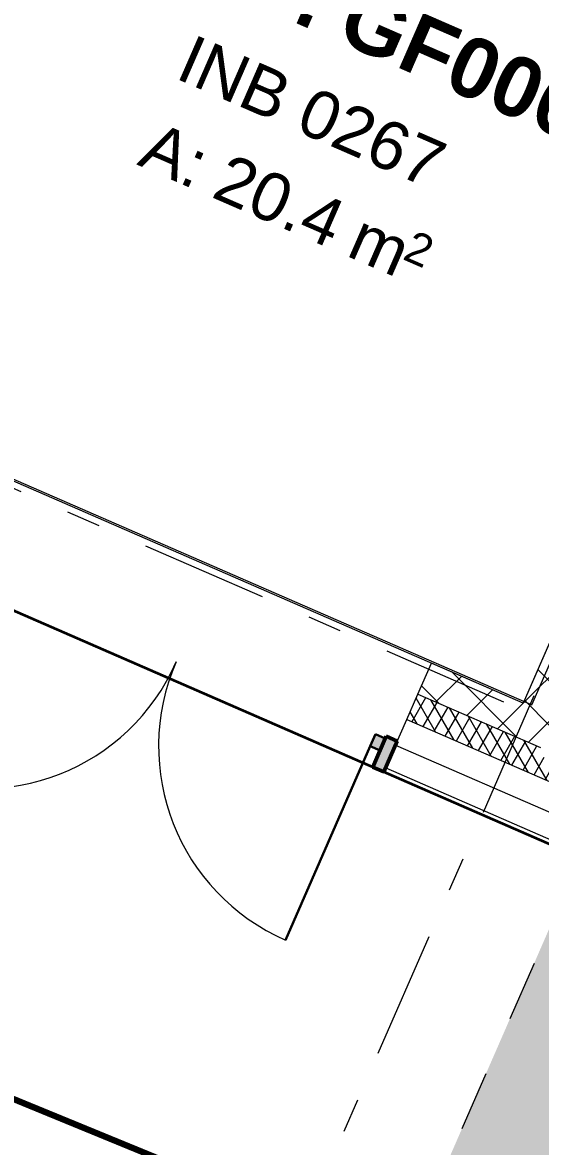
# Model space of a CAD drawing. Header units: millimetres. Extents: x -99530 to 90294, y -97212 to 56397.
# Drawn here: x 42310 to 44463, y -20880 to -16206 of the extents above; entities that cross this region are included whole.
import ezdxf
from ezdxf.enums import TextEntityAlignment as Align

# ---------------------------------------------------------------- set-up
doc = ezdxf.new("R2010")
doc.units = ezdxf.units.MM
doc.header["$MEASUREMENT"] = 0
doc.linetypes.add('2-0_5', pattern=[500, 250, -250])
doc.linetypes.add('Double Dashed', pattern=[1093.611073, 529.166651, -211.666656, 141.111112, -211.666656])
for name, color, linetype in [('A-05-M_Gross_Int_Circulation', 7, 'Continuous'), ('A-15-MG_Structural_Grid', 7, 'Continuous'), ('A-20-M_Floor_Slab', 7, 'Continuous'), ('A-25-M_Curtain_Wall', 7, 'Continuous'), ('A-25-M_Wall_Ext_Existing_HUB', 7, 'Continuous'), ('ArchiCAD Doors', 7, 'Continuous'), ('New_A-20-M_Hard_Landscape', 7, 'Continuous')]:
    doc.layers.add(name, color=color, linetype=linetype)
for name, color, linetype, lineweight, true_color in [('A-05-M_Gross_Int_Circulation_Pen_No__74', 7, 'Continuous', 20, 0x606060), ('A-15-MG_Structural_Grid_Pen_No__163', 7, 'Continuous', 0, 0x750077), ('A-20-M_Hard_Landscape-Phase 1_Pen_No__248', 7, 'Continuous', 158, 0xe8dc01), ('A-20-M_Hard_Landscape-Phase 2_Pen_No__148', 7, 'Continuous', 0, 0x444444), ('A-25-M_Curtain_Wall_Pen_No__144', 7, 'Continuous', 0, 0xc8c8c8), ('A-25-M_Curtain_Wall_Pen_No__27', 7, 'Continuous', 50, 0x2a2a2a), ('A-25-M_Wall_Ext_Existing_HUB_Pen_No__107', 7, 'Continuous', 15, 0xa6a6a6), ('ArchiCAD Doors_Pen_No__103', 7, 'Continuous', 15, 0xa6a6a6), ('ArchiCAD Doors_Pen_No__43', 7, 'Continuous', 30, 0x444444), ('ArchiCAD Doors_Pen_No__63', 7, 'Continuous', 20, 0x606060), ('New_A-20-M_Hard_Landscape-Phase 1_Pen_No__102', 7, 'Continuous', 15, 0xcccccc), ('New_A-20-M_Hard_Landscape_Pen_No__53', 7, 'Continuous', 35, 0x444444)]:
    doc.layers.add(name, color=color, linetype=linetype, lineweight=lineweight, true_color=true_color)
for name, color, linetype, lineweight in [('A-20-M_Floor_Slab_Pen_No__89', 8, 'Continuous', 20), ('A-25-M_Wall_Ext_Existing_HUB_Pen_No__1', 7, 'Continuous', 13), ('ArchiCAD Doors_Pen_No__1', 7, 'Continuous', 13), ('ArchiCAD Zone Stamps_Pen_No__9', 7, 'Continuous', 13)]:
    doc.layers.add(name, color=color, linetype=linetype, lineweight=lineweight)
doc.styles.add('GENERATED_STYLE_1', font='')
doc.styles.add('GENERATED_STYLE_3', font='')
doc.styles.add('GENERATED_STYLE_4', font='')
doc.styles.get('GENERATED_STYLE_1').set_extended_font_data('Arial', bold=True)
doc.styles.get('GENERATED_STYLE_3').set_extended_font_data('Arial')
doc.styles.get('GENERATED_STYLE_4').set_extended_font_data('Swis721 BT')
doc.linetypes.add('GAS_UNDERGROUND', pattern='A,0,[3,EC-MA-00-GF-DR-A-00362 Phase 2 Central Wing Ground Floor GA-S2-P161.Shx,S=1.746032,R=0,X=0,Y=0],-320,0', length=320)
pattern_1 = [(45, (0, 0), (-91.92388, 91.92388), []), (135, (0, 0), (91.92388, 91.92388), [])]

# ---------------------------------------------------------------- blocks, each defined once
blk = doc.blocks.new('Stair 02_INB 0267_77_1', base_point=(43661.1, -16711.8))
at = {"layer": 'A-05-M_Gross_Int_Circulation_Pen_No__74', "linetype": 'Continuous'}
for p, q in [((44426.2, -19044.3), (47132.5, -12838)), ((41587, -17806.1), (44426.2, -19044.3))]:
    blk.add_line(p, q, dxfattribs=at)
at = {"layer": 'ArchiCAD Zone Stamps_Pen_No__9'}
for tag, height, style, p in [('ROOM_NAME', 250, 'GENERATED_STYLE_1', (43395.6, -15399.6)), ('zoneNameLine2', 250, 'GENERATED_STYLE_1', (43207.1, -15831.7)), ('ROOM_NUMBER', 200, 'GENERATED_STYLE_3', (43018.7, -16252.4)), ('measuredAreaCode', 200, 'GENERATED_STYLE_3', (42861.7, -16612.5)), ('ROOM_HOLES_PRM', 200, 'GENERATED_STYLE_3', (43169.1, -16746.6)), ('DUMMY_649', 200, 'GENERATED_STYLE_3', (43658.4, -16959.9)), ('DUMMY_650', 133.3, 'GENERATED_STYLE_3', (43937.7, -17066.5))]:
    blk.add_attdef(tag, text='', height=height, rotation=336.4404, dxfattribs=dict(at, style=style)).set_placement(p, align=Align.TOP_LEFT)
blk = doc.blocks.new('Mesh_11_1', base_point=(38476.3, -27090.5))
at = {"layer": 'New_A-20-M_Hard_Landscape_Pen_No__53', "linetype": 'Continuous', "flags": 128}
blk.add_lwpolyline([(38476.3, -27090.5), (40855.5, -28127.9), (42533.2, -24280.4), (53914.5, -29243.2), (51117.7, -35657.3), (53409.3, -36656.6), (56206.1, -30242.5), (63081, -33240.3), (59936.1, -40452.4, 0.120293), (62768.8, -40737.8, 0.15737), (66086.8, -39130, 0.078126), (67217.3, -37647.5), (69310.3, -32902.5), (61088.4, -29317.3), (60827.6, -29915.3), (42605.5, -21969.6), (42885.3, -21327.9), (48200.1, -23645.4), (49082.7, -21621.3), (41987.2, -18527.4), (41187.8, -20360.7), (40975.7, -20847.2), (41163.1, -20928.9)], format="xyb", close=True, dxfattribs=at)
blk = doc.blocks.new('Slab_36_1', base_point=(376.7, -362.2))
at = {"layer": 'A-20-M_Floor_Slab_Pen_No__89', "linetype": 'Continuous', "flags": 128}
blk.add_lwpolyline([(376.7, -362.2), (7790.9, 6537.3), (7705.8, 6629.2), (10938.2, 9637.2), (15227.2, 7766.9), (19349.1, 17219.8), (53673.3, 2252.7), (53966.7, 2124.8), (49754.8, -7534.4), (49461.5, -7406.5), (44390.1, -19036.6), (3614.3, -1256.3), (3424.6, -1691.3)], close=True, dxfattribs=at)
blk = doc.blocks.new('Curtain Wall_7_1')
at = {"layer": 'A-25-M_Curtain_Wall_Pen_No__144', "linetype": 'Continuous'}
blk.add_hatch(color=256, dxfattribs=at).paths.add_polyline_path([(43811.6, -19322.9), (43867.5, -19194.5), (43821.7, -19174.6), (43765.7, -19302.9)])
at = {"layer": 'ArchiCAD Doors_Pen_No__103', "linetype": 'Continuous'}
blk.add_hatch(color=256, dxfattribs=at).paths.add_polyline_path([(43795.7, -19234.1), (43754.5, -19216.2), (43776.4, -19165.7), (43817.7, -19183.7)])
at = {"layer": 'A-25-M_Curtain_Wall_Pen_No__27', "linetype": 'Continuous'}
for p, q in [((43821.7, -19174.6), (43765.7, -19302.9)), ((43811.6, -19322.9), (43867.5, -19194.5)), ((43867.5, -19194.5), (43821.7, -19174.6)), ((43765.7, -19302.9), (43811.6, -19322.9))]:
    blk.add_line(p, q, dxfattribs=at)
at = {"layer": 'ArchiCAD Doors_Pen_No__43', "linetype": 'Continuous'}
for p, q in [((43754.5, -19216.2), (43776.4, -19165.7)), ((43776.4, -19165.7), (43817.7, -19183.7)), ((43817.7, -19183.7), (43795.7, -19234.1)), ((43754.5, -19216.2), (43403.2, -20021.7)), ((43795.7, -19234.1), (43754.5, -19216.2))]:
    blk.add_line(p, q, dxfattribs=at)
at = {"layer": 'ArchiCAD Doors_Pen_No__63', "linetype": 'Continuous'}
for centre, start, end in [((42143.3, -18513.6), 246.4404, 336.4404), ((43754.5, -19216.2), 156.4404, 246.4404)]:
    blk.add_arc(centre, 878.8, start, end, dxfattribs=at)
blk = doc.blocks.new('Simple Door Opening')
at = {"layer": 'ArchiCAD Doors_Pen_No__1', "linetype": 'Continuous'}
for p, q in [((-4054.8, -140), (-4054.8, 0)), ((-4054.8, -255), (-4054.8, -140)), ((-4054.8, -372), (-4054.8, -255)), ((-4054.8, -474.5), (-4054.8, -372))]:
    blk.add_line(p, q, dxfattribs=at)
blk = doc.blocks.new('Wall_56_1', base_point=(44635.4, -19661.2))
at = {"layer": 'A-25-M_Wall_Ext_Existing_HUB_Pen_No__107', "linetype": 'Continuous'}
h = blk.add_hatch(dxfattribs=at)
h.set_pattern_fill('Concrete_Block_0001', color=256, style=0, pattern_type=2)
h.set_pattern_definition(pattern_1)
h.paths.add_polyline_path([(43953, -18998.7), (44462.5, -19220.9), (44390.1, -19036.6), (44008.9, -18870.4)])
h = blk.add_hatch(dxfattribs=at)
h.set_pattern_fill('Batt_Insulation_0001', color=256, style=0, pattern_type=2)
h.set_pattern_definition([(60, (0, 0), (-43.30127, 25), []), (120, (0, 0), (43.30127, 25), [])])
h.paths.add_polyline_path([(43907, -19104.1), (44521.9, -19372.3), (44462.5, -19220.9), (43953, -18998.7)])
h = blk.add_hatch(dxfattribs=at)
h.set_pattern_fill('613_01__ad_AR_SAND_0001', color=256, style=0, pattern_type=2)
h.set_pattern_definition([(103.994, (0, 0), (-1137.956, 451.319), [0, -965.2, 0, -1079.5, 0, -1031.875]), (73.994, (0, 0), (-1195.13, 1745.31), [0, -520.7, 0, -869.95, 0, -333.375]), (33.994, (-311.5, -716.2), (785.414, 1814.82), [0, -317.5, 0, -1143, 0, -1492.25]), (23.994, (-311.5, -716.2), (250.276, 1972.774), [0, -158.75, 0, -749.3, 0, -857.25])])
h.paths.add_polyline_path([(43819.3, -19305.3), (44635.4, -19661.2), (44582.4, -19526.3), (43860.2, -19211.4)])
at = {"layer": 'A-25-M_Wall_Ext_Existing_HUB_Pen_No__1', "linetype": 'Continuous'}
for p, q in [((43953, -18998.7), (44462.5, -19220.9)), ((43907, -19104.1), (44521.9, -19372.3)), ((43860.2, -19211.4), (44582.4, -19526.3))]:
    blk.add_line(p, q, dxfattribs=at)
at = {"layer": 'A-25-M_Wall_Ext_Existing_HUB_Pen_No__1', "linetype": 'Continuous', "flags": 128}
for points in [[(44390.1, -19036.6), (44008.9, -18870.4)], [(43819.3, -19305.3), (44635.4, -19661.2)]]:
    blk.add_lwpolyline(points, dxfattribs=at)
at = {"layer": 'ArchiCAD Doors', "color": 251, "linetype": 'Continuous', "lineweight": 20, "true_color": 0x606060, "xscale": -1, "zscale": 1000, "rotation": 336.4404141184945}
blk.add_blockref('Simple Door Opening', (40292.1, -17249.7), dxfattribs=at)
blk = doc.blocks.new('Wall_57_1', base_point=(44635.4, -19661.2))
at = {"layer": 'A-25-M_Wall_Ext_Existing_HUB_Pen_No__107', "linetype": 'Continuous'}
h = blk.add_hatch(dxfattribs=at)
h.set_pattern_fill('Concrete_Block_0001', color=256, style=0, pattern_type=2)
h.set_pattern_definition(pattern_1)
h.paths.add_polyline_path([(44462.5, -19220.9), (48103.1, -10871.9), (47974.8, -10815.9), (44390.1, -19036.6)])
at = {"layer": 'A-25-M_Wall_Ext_Existing_HUB_Pen_No__1', "linetype": 'Continuous', "flags": 128}
blk.add_lwpolyline([(47974.8, -10815.9), (44390.1, -19036.6)], dxfattribs=at)
blk = doc.blocks.new('Standard grid marker')
at = {"layer": 'A-15-MG_Structural_Grid_Pen_No__163', "linetype": 'Double Dashed'}
blk.add_line((1000, 0), (29726, 0), dxfattribs=at)
at = {"layer": 'A-15-MG_Structural_Grid_Pen_No__163', "style": 'GENERATED_STYLE_4'}
for tag, p in [('AC_MarkerText_1_0', (-500, 41.2)), ('AC_MarkerText_1_1', (31226, 41.2))]:
    blk.add_attdef(tag, text='', height=350, rotation=90, dxfattribs=at).set_placement(p, align=Align.MIDDLE_CENTER)
blk = doc.blocks.new('Standard grid marker_3')
at = {"layer": 'A-15-MG_Structural_Grid_Pen_No__163', "linetype": 'Double Dashed'}
blk.add_line((1000, 0), (74254.8, 0), dxfattribs=at)
at = {"layer": 'A-15-MG_Structural_Grid_Pen_No__163', "style": 'GENERATED_STYLE_4'}
for tag, p in [('AC_MarkerText_1_0', (-500, 43.4)), ('AC_MarkerText_1_1', (75754.8, 43.4))]:
    blk.add_attdef(tag, text='', height=350, rotation=360, dxfattribs=at).set_placement(p, align=Align.MIDDLE_CENTER)

msp = doc.modelspace()

# ---------------------------------------------------------------- hatches: boundary and pattern name
at = {"layer": 'New_A-20-M_Hard_Landscape-Phase 1_Pen_No__102', "linetype": 'Continuous'}
msp.add_hatch(color=256, dxfattribs=at).paths.add_polyline_path([(44663.4, -19597.1), (43323.4, -22670.1), (43614, -22804.7), (51405.8, -26025.1), (63500, -31484.1), (63811.4, -31619.9), (65129.3, -28597.6), (45185.4, -19901), (45213.4, -19836.9)])

# ---------------------------------------------------------------- linework, layer by layer
at = {"layer": 'A-20-M_Hard_Landscape-Phase 1_Pen_No__248', "linetype": 'GAS_UNDERGROUND'}
msp.add_line((67412.1, -30987.9), (11628.9, -8122.9), dxfattribs=at)
at = {"layer": 'A-20-M_Hard_Landscape-Phase 2_Pen_No__148', "linetype": '2-0_5'}
msp.add_line((44635.4, -19661.2), (42454.7, -24662.2), dxfattribs=at)

# ---------------------------------------------------------------- block references
at = {"layer": 'A-05-M_Gross_Int_Circulation', "linetype": 'Continuous'}
ref = msp.add_blockref('Stair 02_INB 0267_77_1', (43661.1, -16711.8), dxfattribs=at)
ref.add_attrib('ROOM_HOLES_PRM', '20.4', dxfattribs={"layer": 'ArchiCAD Zone Stamps_Pen_No__9', "color": 7, "height": 200, "rotation": 336.4404, "style": 'GENERATED_STYLE_3'}).set_placement((43169.1, -16746.6), align=Align.TOP_LEFT)
ref.add_attrib('ROOM_NUMBER', 'INB 0267', dxfattribs={"layer": 'ArchiCAD Zone Stamps_Pen_No__9', "color": 7, "height": 200, "rotation": 336.4404, "style": 'GENERATED_STYLE_3'}).set_placement((43018.7, -16252.4), align=Align.TOP_LEFT)
ref.add_attrib('zoneNameLine2', 'ID. GF006', dxfattribs={"layer": 'ArchiCAD Zone Stamps_Pen_No__9', "color": 7, "height": 250, "rotation": 336.4404, "style": 'GENERATED_STYLE_1'}).set_placement((43207.1, -15831.7), align=Align.TOP_LEFT)
ref.add_attrib('measuredAreaCode', 'A: ', dxfattribs={"layer": 'ArchiCAD Zone Stamps_Pen_No__9', "color": 7, "height": 200, "rotation": 336.4404, "style": 'GENERATED_STYLE_3'}).set_placement((42861.7, -16612.5), align=Align.TOP_LEFT)
ref.add_attrib('DUMMY_649', ' m', dxfattribs={"layer": 'ArchiCAD Zone Stamps_Pen_No__9', "color": 7, "height": 200, "rotation": 336.4404, "style": 'GENERATED_STYLE_3'}).set_placement((43658.4, -16959.9), align=Align.TOP_LEFT)
ref.add_attrib('DUMMY_650', '2', dxfattribs={"layer": 'ArchiCAD Zone Stamps_Pen_No__9', "color": 7, "height": 133.3, "rotation": 336.4404, "style": 'GENERATED_STYLE_3'}).set_placement((43937.7, -17066.5), align=Align.TOP_LEFT)
at = {"layer": 'A-15-MG_Structural_Grid', "color": 8, "linetype": 'Continuous', "lineweight": 15, "zscale": 1000}
for name, p, rotation in [('Standard grid marker', (54888.9, 4966.5), 246.440411583993), ('Standard grid marker_3', (-1201.2, 813.7), 336.440411583993)]:
    msp.add_blockref(name, p, dxfattribs=dict(at, rotation=rotation))
at = {"layer": 'A-20-M_Floor_Slab', "color": 8, "linetype": 'Continuous', "lineweight": 20}
msp.add_blockref('Slab_36_1', (376.7, -362.2), dxfattribs=at)
at = {"layer": 'A-25-M_Curtain_Wall', "linetype": 'Continuous', "lineweight": 0}
msp.add_blockref('Curtain Wall_7_1', (0, 0), dxfattribs=at)
at = {"layer": 'A-25-M_Wall_Ext_Existing_HUB', "color": 250, "lineweight": 50, "true_color": 0x2a2a2a}
for name in ['Wall_56_1', 'Wall_57_1']:
    msp.add_blockref(name, (44635.4, -19661.2), dxfattribs=at)
at = {"layer": 'New_A-20-M_Hard_Landscape', "color": 49, "lineweight": 35, "true_color": 0x444444}
msp.add_blockref('Mesh_11_1', (38476.3, -27090.5), dxfattribs=at)

doc.saveas('drawing.dxf')
